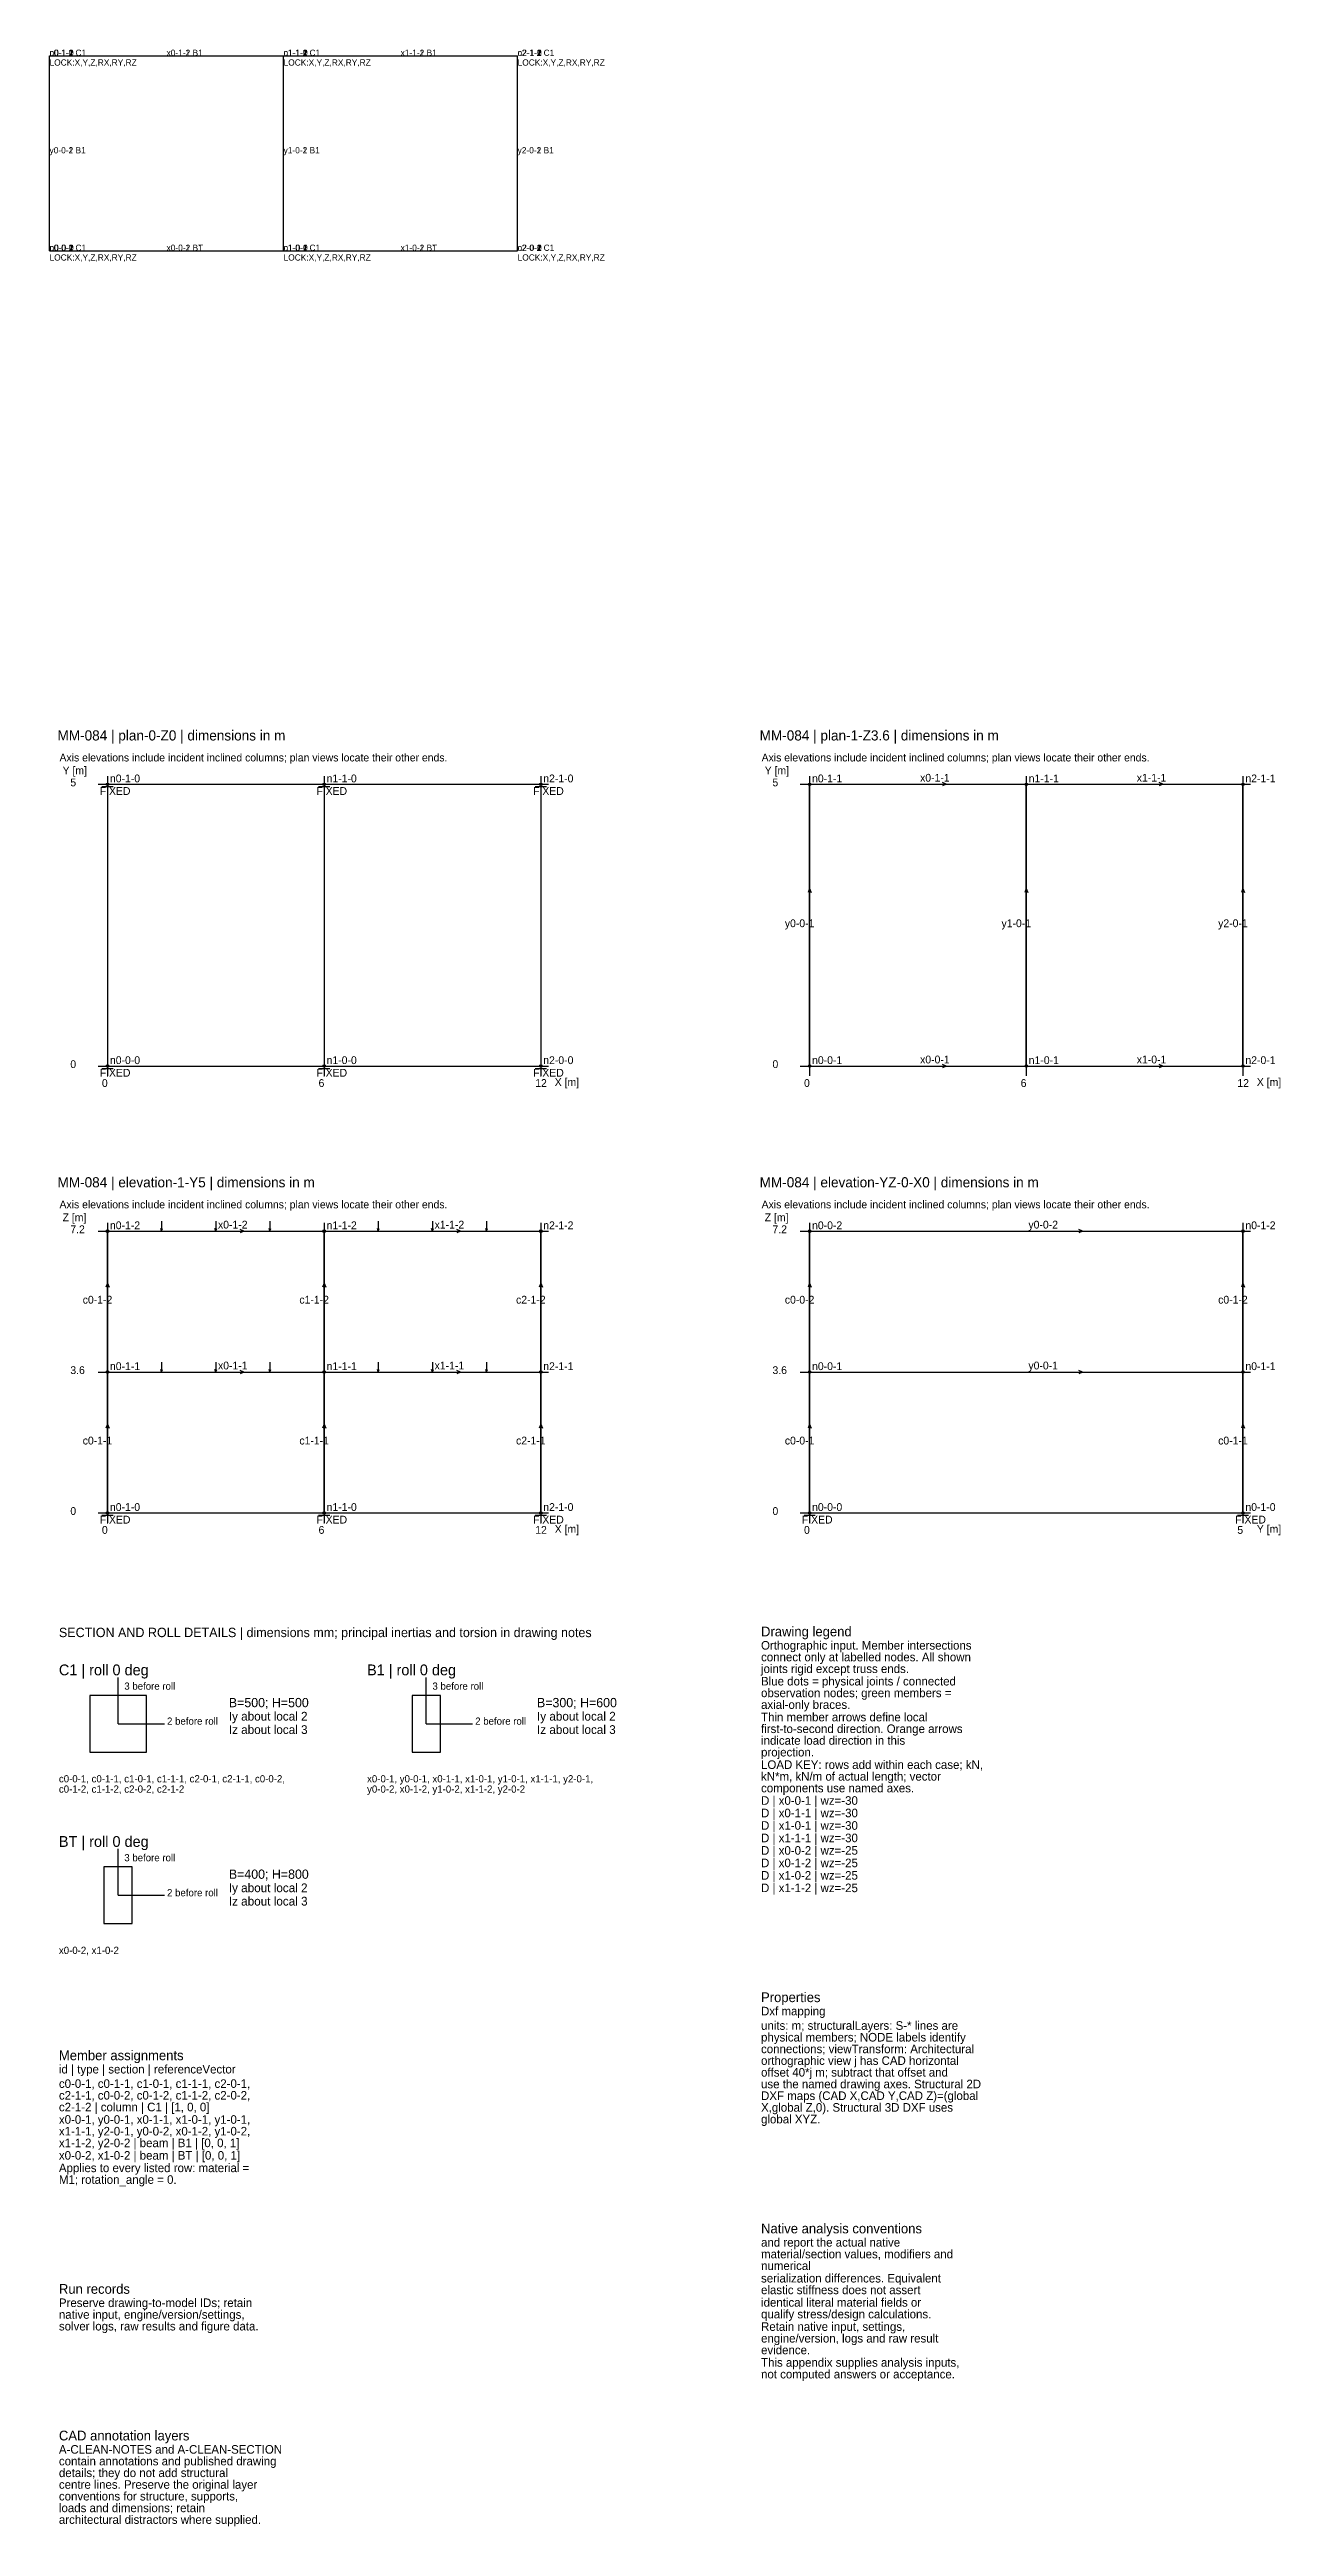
# Model space of a CAD drawing. Extents: x 0 to 67.6, y -59.8 to 5.2.
# Drawn here: x 0 to 31.6, y -58.4 to 5.2 of the extents above; entities that cross this region are included whole.
import ezdxf

# ---------------------------------------------------------------- set-up
doc = ezdxf.new("R2010")
doc.units = 0

msp = doc.modelspace()

# ---------------------------------------------------------------- linework, layer by layer
at = {"layer": 'A-CLEAN-SECTION'}
for p, q in [((1.24686, -13.68038), (12.79204, -13.68038)), ((1.34207, -13.73988), (1.62772, -13.73988)), ((1.4849, -13.46788), (1.4849, -21.16038)), ((6.89646, -13.73988), (7.18211, -13.73988)), ((7.03928, -13.46788), (7.03928, -21.16038)), ((12.45084, -13.73988), (12.73649, -13.73988)), ((12.59367, -13.46788), (12.59367, -21.16038)), ((19.24686, -13.68038), (30.79204, -13.68038)), ((19.4849, -13.46788), (19.4849, -21.16038)), ((19.4849, -20.90538), (19.4849, -13.68038)), ((19.4849, -13.68038), (25.03928, -13.68038)), ((22.98416, -13.68038), (22.88894, -13.63788)), ((22.98416, -13.68038), (22.88894, -13.72288)), ((25.03928, -13.46788), (25.03928, -21.16038)), ((25.03928, -20.90538), (25.03928, -13.68038)), ((25.03928, -13.68038), (30.59367, -13.68038)), ((28.53855, -13.68038), (28.44333, -13.63788)), ((28.53855, -13.68038), (28.44333, -13.72288)), ((30.59367, -13.46788), (30.59367, -21.16038)), ((30.59367, -20.90538), (30.59367, -13.68038)), ((19.4849, -16.35363), (19.44522, -16.45563)), ((19.4849, -16.35363), (19.52458, -16.45563)), ((25.03928, -16.35363), (24.99961, -16.45563)), ((25.03928, -16.35363), (25.07896, -16.45563)), ((30.59367, -16.35363), (30.55399, -16.45563)), ((30.59367, -16.35363), (30.63335, -16.45563)), ((1.24686, -20.90538), (12.79204, -20.90538)), ((19.24686, -20.90538), (30.79204, -20.90538)), ((19.4849, -20.90538), (25.03928, -20.90538)), ((22.98416, -20.90538), (22.88894, -20.86288)), ((22.98416, -20.90538), (22.88894, -20.94788)), ((25.03928, -20.90538), (30.59367, -20.90538)), ((28.53855, -20.90538), (28.44333, -20.86288)), ((28.53855, -20.90538), (28.44333, -20.94788)), ((1.34207, -20.96488), (1.62772, -20.96488)), ((6.89646, -20.96488), (7.18211, -20.96488)), ((12.45084, -20.96488), (12.73649, -20.96488)), ((1.24686, -25.14038), (12.79204, -25.14038)), ((1.4849, -24.92788), (1.4849, -32.62038)), ((1.4849, -28.75288), (1.4849, -25.14038)), ((1.4849, -25.14038), (7.03928, -25.14038)), ((2.87349, -25.14038), (2.84969, -25.07238)), ((2.87349, -24.88538), (2.87349, -25.14038)), ((2.87349, -25.14038), (2.8973, -25.07238)), ((4.2621, -25.14038), (4.23829, -25.07238)), ((4.2621, -24.88538), (4.2621, -25.14038)), ((4.2621, -25.14038), (4.2859, -25.07238)), ((4.98416, -25.14038), (4.88894, -25.09788)), ((4.98416, -25.14038), (4.88894, -25.18288)), ((5.65069, -25.14038), (5.62688, -25.07238)), ((5.65069, -24.88538), (5.65069, -25.14038)), ((5.65069, -25.14038), (5.67449, -25.07238)), ((7.03928, -24.92788), (7.03928, -32.62038)), ((7.03928, -28.75288), (7.03928, -25.14038)), ((7.03928, -25.14038), (12.59367, -25.14038)), ((8.42788, -25.14038), (8.40408, -25.07238)), ((8.42788, -24.88538), (8.42788, -25.14038)), ((8.42788, -25.14038), (8.45169, -25.07238)), ((9.81648, -25.14038), (9.79267, -25.07238)), ((9.81648, -24.88538), (9.81648, -25.14038)), ((9.81648, -25.14038), (9.84028, -25.07238)), ((10.53855, -25.14038), (10.44333, -25.09788)), ((10.53855, -25.14038), (10.44333, -25.18288)), ((11.20507, -25.14038), (11.18127, -25.07238)), ((11.20507, -24.88538), (11.20507, -25.14038)), ((11.20507, -25.14038), (11.22887, -25.07238)), ((12.59367, -24.92788), (12.59367, -32.62038)), ((12.59367, -28.75288), (12.59367, -25.14038)), ((19.24686, -25.14038), (30.79204, -25.14038)), ((19.4849, -24.92788), (19.4849, -32.62038)), ((19.4849, -28.75288), (19.4849, -25.14038)), ((19.4849, -25.14038), (30.59367, -25.14038)), ((26.48342, -25.14038), (26.38821, -25.09788)), ((26.48342, -25.14038), (26.38821, -25.18288)), ((30.59367, -24.92788), (30.59367, -32.62038)), ((30.59367, -28.75288), (30.59367, -25.14038)), ((1.4849, -26.477), (1.44522, -26.579)), ((1.4849, -26.477), (1.52458, -26.579)), ((7.03928, -26.477), (6.99961, -26.579)), ((7.03928, -26.477), (7.07896, -26.579)), ((12.59367, -26.477), (12.55399, -26.579)), ((12.59367, -26.477), (12.63335, -26.579)), ((19.4849, -26.477), (19.44522, -26.579)), ((19.4849, -26.477), (19.52458, -26.579)), ((30.59367, -26.477), (30.55399, -26.579)), ((30.59367, -26.477), (30.63335, -26.579)), ((2.87349, -28.49788), (2.87349, -28.75288)), ((4.2621, -28.49788), (4.2621, -28.75288)), ((5.65069, -28.49788), (5.65069, -28.75288)), ((8.42788, -28.49788), (8.42788, -28.75288)), ((9.81648, -28.49788), (9.81648, -28.75288)), ((11.20507, -28.49788), (11.20507, -28.75288)), ((1.24686, -28.75288), (12.79204, -28.75288)), ((1.4849, -32.36538), (1.4849, -28.75288)), ((1.4849, -28.75288), (7.03928, -28.75288)), ((2.87349, -28.75288), (2.84969, -28.68488)), ((2.87349, -28.75288), (2.8973, -28.68488)), ((4.2621, -28.75288), (4.23829, -28.68488)), ((4.2621, -28.75288), (4.2859, -28.68488)), ((4.98416, -28.75288), (4.88894, -28.71038)), ((4.98416, -28.75288), (4.88894, -28.79538)), ((5.65069, -28.75288), (5.62688, -28.68488)), ((5.65069, -28.75288), (5.67449, -28.68488)), ((7.03928, -32.36538), (7.03928, -28.75288)), ((7.03928, -28.75288), (12.59367, -28.75288)), ((8.42788, -28.75288), (8.40408, -28.68488)), ((8.42788, -28.75288), (8.45169, -28.68488)), ((9.81648, -28.75288), (9.79267, -28.68488)), ((9.81648, -28.75288), (9.84028, -28.68488)), ((10.53855, -28.75288), (10.44333, -28.71038)), ((10.53855, -28.75288), (10.44333, -28.79538)), ((11.20507, -28.75288), (11.18127, -28.68488)), ((11.20507, -28.75288), (11.22887, -28.68488)), ((12.59367, -32.36538), (12.59367, -28.75288)), ((19.24686, -28.75288), (30.79204, -28.75288)), ((19.4849, -32.36538), (19.4849, -28.75288)), ((19.4849, -28.75288), (30.59367, -28.75288)), ((26.48342, -28.75288), (26.38821, -28.71038)), ((26.48342, -28.75288), (26.38821, -28.79538)), ((30.59367, -32.36538), (30.59367, -28.75288)), ((1.4849, -30.0895), (1.44522, -30.1915)), ((1.4849, -30.0895), (1.52458, -30.1915)), ((7.03928, -30.0895), (6.99961, -30.1915)), ((7.03928, -30.0895), (7.07896, -30.1915)), ((12.59367, -30.0895), (12.55399, -30.1915)), ((12.59367, -30.0895), (12.63335, -30.1915)), ((19.4849, -30.0895), (19.44522, -30.1915)), ((19.4849, -30.0895), (19.52458, -30.1915)), ((30.59367, -30.0895), (30.55399, -30.1915)), ((30.59367, -30.0895), (30.63335, -30.1915)), ((1.24686, -32.36538), (12.79204, -32.36538)), ((19.24686, -32.36538), (30.79204, -32.36538)), ((1.34207, -32.42488), (1.62772, -32.42488)), ((6.89646, -32.42488), (7.18211, -32.42488)), ((12.45084, -32.42488), (12.73649, -32.42488)), ((19.34207, -32.42488), (19.62772, -32.42488)), ((30.45084, -32.42488), (30.73649, -32.42488)), ((1.758, -37.77), (1.758, -36.582)), ((9.658, -37.77), (9.658, -36.582)), ((2.484, -37.044), (1.032, -37.044)), ((1.032, -37.044), (1.032, -38.496)), ((2.484, -38.496), (2.484, -37.044)), ((10.021, -37.044), (9.295, -37.044)), ((9.295, -37.044), (9.295, -38.496)), ((10.021, -38.496), (10.021, -37.044)), ((1.758, -37.77), (2.946, -37.77)), ((9.658, -37.77), (10.846, -37.77)), ((1.032, -38.496), (2.484, -38.496)), ((9.295, -38.496), (10.021, -38.496)), ((1.758, -42.17), (1.758, -40.982)), ((2.121, -41.444), (1.395, -41.444)), ((1.395, -41.444), (1.395, -42.896)), ((2.121, -42.896), (2.121, -41.444)), ((1.758, -42.17), (2.946, -42.17)), ((1.395, -42.896), (2.121, -42.896))]:
    msp.add_line(p, q, dxfattribs=at)
for centre in [(1.4849, -13.68038), (7.03928, -13.68038), (12.59367, -13.68038), (19.4849, -13.68038), (25.03928, -13.68038), (30.59367, -13.68038), (1.4849, -20.90538), (7.03928, -20.90538), (12.59367, -20.90538), (19.4849, -20.90538), (25.03928, -20.90538), (30.59367, -20.90538), (1.4849, -25.14038), (7.03928, -25.14038), (12.59367, -25.14038), (19.4849, -25.14038), (30.59367, -25.14038), (1.4849, -28.75288), (7.03928, -28.75288), (12.59367, -28.75288), (19.4849, -28.75288), (30.59367, -28.75288), (1.4849, -32.36538), (7.03928, -32.36538), (12.59367, -32.36538), (19.4849, -32.36538), (30.59367, -32.36538)]:
    msp.add_circle(centre, 0.03174, dxfattribs=at)
at = {"layer": 'S-BEAM'}
for p, q in [((0, 0, 3.6), (0, 5, 3.6)), ((0, 5, 3.6), (6, 5, 3.6)), ((0, 0, 7.2), (0, 5, 7.2)), ((0, 5, 7.2), (6, 5, 7.2)), ((6, 0, 3.6), (6, 5, 3.6)), ((6, 5, 3.6), (12, 5, 3.6)), ((6, 0, 7.2), (6, 5, 7.2)), ((6, 5, 7.2), (12, 5, 7.2)), ((12, 0, 3.6), (12, 5, 3.6)), ((12, 0, 7.2), (12, 5, 7.2)), ((0, 0, 3.6), (6, 0, 3.6)), ((0, 0, 7.2), (6, 0, 7.2)), ((6, 0, 3.6), (12, 0, 3.6)), ((6, 0, 7.2), (12, 0, 7.2))]:
    msp.add_line(p, q, dxfattribs=at)
at = {"layer": 'S-COLUMN'}
for p, q in [((0, 5), (0, 5, 3.6)), ((0, 5, 3.6), (0, 5, 7.2)), ((6, 5), (6, 5, 3.6)), ((6, 5, 3.6), (6, 5, 7.2)), ((12, 5), (12, 5, 3.6)), ((12, 5, 3.6), (12, 5, 7.2)), ((0, 0), (0, 0, 3.6)), ((0, 0, 3.6), (0, 0, 7.2)), ((6, 0), (6, 0, 3.6)), ((12, 0), (12, 0, 3.6)), ((12, 0, 3.6), (12, 0, 7.2))]:
    msp.add_line(p, q, dxfattribs=at)

# ---------------------------------------------------------------- texts
at = {"layer": 'A-CLEAN-NOTES'}
for s, height, p in [('Dxf mapping', 0.22, (18.24, -45.25)), ('Properties', 0.25, (18.24, -44.91)), ('physical members; NODE labels identify', 0.22, (18.24, -45.92)), ('units: m; structuralLayers: S-* lines are', 0.22, (18.24, -45.62)), ('Member assignments', 0.25, (0.24, -46.4)), ('orthographic view j has CAD horizontal', 0.22, (18.24, -46.52)), ('connections; viewTransform: Architectural', 0.22, (18.24, -46.22)), ('c0-0-1, c0-1-1, c1-0-1, c1-1-1, c2-0-1,', 0.22, (0.24, -47.11)), ('id | type | section | referenceVector', 0.22, (0.24, -46.74)), ('offset 40*j m; subtract that offset and', 0.22, (18.24, -46.82)), ('use the named drawing axes. Structural 2D', 0.22, (18.24, -47.12)), ('c2-1-1, c0-0-2, c0-1-2, c1-1-2, c2-0-2,', 0.22, (0.24, -47.41)), ('c2-1-2 | column | C1 | [1, 0, 0]', 0.22, (0.24, -47.71)), ('X,global Z,0). Structural 3D DXF uses', 0.22, (18.24, -47.72)), ('DXF maps (CAD X,CAD Y,CAD Z)=(global', 0.22, (18.24, -47.42)), ('x0-0-1, y0-0-1, x0-1-1, x1-0-1, y1-0-1,', 0.22, (0.24, -48.03)), ('x1-1-1, y2-0-1, y0-0-2, x0-1-2, y1-0-2,', 0.22, (0.24, -48.33)), ('global XYZ.', 0.22, (18.24, -48.02)), ('x1-1-2, y2-0-2 | beam | B1 | [0, 0, 1]', 0.22, (0.24, -48.63)), ('x0-0-2, x1-0-2 | beam | BT | [0, 0, 1]', 0.22, (0.24, -48.95)), ('Applies to every listed row: material =', 0.22, (0.24, -49.27)), ('M1; rotation_angle = 0.', 0.22, (0.24, -49.57)), ('Native analysis conventions', 0.25, (18.24, -50.84)), ('and report the actual native', 0.22, (18.24, -51.18)), ('material/section values, modifiers and', 0.22, (18.24, -51.48)), ('serialization differences. Equivalent', 0.22, (18.24, -52.1)), ('numerical', 0.22, (18.24, -51.78)), ('Preserve drawing-to-model IDs; retain', 0.22, (0.24, -52.73)), ('Run records', 0.25, (0.24, -52.39)), ('elastic stiffness does not assert', 0.22, (18.24, -52.4)), ('identical literal material fields or', 0.22, (18.24, -52.72)), ('solver logs, raw results and figure data.', 0.22, (0.24, -53.33)), ('native input, engine/version/settings,', 0.22, (0.24, -53.03)), ('qualify stress/design calculations.', 0.22, (18.24, -53.02)), ('Retain native input, settings,', 0.22, (18.24, -53.34)), ('engine/version, logs and raw result', 0.22, (18.24, -53.64)), ('evidence.', 0.22, (18.24, -53.94)), ('This appendix supplies analysis inputs,', 0.22, (18.24, -54.26)), ('not computed answers or acceptance.', 0.22, (18.24, -54.56)), ('CAD annotation layers', 0.25, (0.24, -56.15)), ('A-CLEAN-NOTES and A-CLEAN-SECTION', 0.22, (0.24, -56.49)), ('details; they do not add structural', 0.22, (0.24, -57.09)), ('contain annotations and published drawing', 0.22, (0.24, -56.79)), ('centre lines. Preserve the original layer', 0.22, (0.24, -57.39)), ('conventions for structure, supports,', 0.22, (0.24, -57.69)), ('loads and dimensions; retain', 0.22, (0.24, -57.99)), ('architectural distractors where supplied.', 0.22, (0.24, -58.29))]:
    msp.add_text(s, height=height, dxfattribs=at).set_placement(p)
at = {"layer": 'A-CLEAN-SECTION'}
for s, height, p in [('MM-084 | plan-0-Z0 | dimensions in m', 0.26, (0.204, -12.556)), ('MM-084 | plan-1-Z3.6 | dimensions in m', 0.26, (18.204, -12.556)), ('Axis elevations include incident inclined columns; plan views locate their other ends.', 0.2, (0.255, -13.09388)), ('Y [m]', 0.2, (0.33435, -13.42538)), ('Axis elevations include incident inclined columns; plan views locate their other ends.', 0.2, (18.255, -13.09388)), ('Y [m]', 0.2, (18.33435, -13.42538)), ('5', 0.2, (0.53272, -13.73138)), ('FIXED', 0.2, (1.28653, -13.95238)), ('n0-1-0', 0.2, (1.54838, -13.62938)), ('FIXED', 0.2, (6.84091, -13.95238)), ('n1-1-0', 0.2, (7.10276, -13.62938)), ('FIXED', 0.2, (12.39529, -13.95238)), ('n2-1-0', 0.2, (12.65715, -13.62938)), ('5', 0.2, (18.53272, -13.73138)), ('n0-1-1', 0.2, (19.54838, -13.62938)), ('x0-1-1', 0.2, (22.31763, -13.61238)), ('n1-1-1', 0.2, (25.10276, -13.62938)), ('x1-1-1', 0.2, (27.87202, -13.61238)), ('n2-1-1', 0.2, (30.65715, -13.62938)), ('y0-0-1', 0.2, (18.85011, -17.34388)), ('y1-0-1', 0.2, (24.4045, -17.34388)), ('y2-0-1', 0.2, (29.95888, -17.34388)), ('0', 0.2, (0.53272, -20.95638)), ('n0-0-0', 0.2, (1.54838, -20.85438)), ('n1-0-0', 0.2, (7.10276, -20.85438)), ('n2-0-0', 0.2, (12.65715, -20.85438)), ('0', 0.2, (18.53272, -20.95638)), ('n0-0-1', 0.2, (19.54838, -20.85438)), ('x0-0-1', 0.2, (22.31763, -20.83738)), ('n1-0-1', 0.2, (25.10276, -20.85438)), ('x1-0-1', 0.2, (27.87202, -20.83738)), ('n2-0-1', 0.2, (30.65715, -20.85438)), ('FIXED', 0.2, (1.28653, -21.17738)), ('0', 0.2, (1.34207, -21.44088)), ('FIXED', 0.2, (6.84091, -21.17738)), ('6', 0.2, (6.89646, -21.44088)), ('FIXED', 0.2, (12.39529, -21.17738)), ('12', 0.2, (12.45084, -21.44088)), ('X [m]', 0.2, (12.95074, -21.41538)), ('0', 0.2, (19.34207, -21.44088)), ('6', 0.2, (24.89646, -21.44088)), ('12', 0.2, (30.45084, -21.44088)), ('X [m]', 0.2, (30.95074, -21.41538)), ('MM-084 | elevation-1-Y5 | dimensions in m', 0.26, (0.204, -24.016)), ('MM-084 | elevation-YZ-0-X0 | dimensions in m', 0.26, (18.204, -24.016)), ('Axis elevations include incident inclined columns; plan views locate their other ends.', 0.2, (0.255, -24.55388)), ('Z [m]', 0.2, (0.33435, -24.88538)), ('Axis elevations include incident inclined columns; plan views locate their other ends.', 0.2, (18.255, -24.55388)), ('Z [m]', 0.2, (18.33435, -24.88538)), ('7.2', 0.2, (0.53272, -25.19138)), ('n0-1-2', 0.2, (1.54838, -25.08938)), ('x0-1-2', 0.2, (4.31763, -25.07238)), ('n1-1-2', 0.2, (7.10276, -25.08938)), ('x1-1-2', 0.2, (9.87202, -25.07238)), ('n2-1-2', 0.2, (12.65715, -25.08938)), ('7.2', 0.2, (18.53272, -25.19138)), ('n0-0-2', 0.2, (19.54838, -25.08938)), ('y0-0-2', 0.2, (25.09483, -25.07238)), ('n0-1-2', 0.2, (30.65715, -25.08938)), ('c0-1-2', 0.2, (0.85011, -26.99763)), ('c1-1-2', 0.2, (6.4045, -26.99763)), ('c2-1-2', 0.2, (11.95888, -26.99763)), ('c0-0-2', 0.2, (18.85011, -26.99763)), ('c0-1-2', 0.2, (29.95888, -26.99763)), ('n0-1-1', 0.2, (1.54838, -28.70188)), ('x0-1-1', 0.2, (4.31763, -28.68488)), ('n1-1-1', 0.2, (7.10276, -28.70188)), ('x1-1-1', 0.2, (9.87202, -28.68488)), ('n2-1-1', 0.2, (12.65715, -28.70188)), ('n0-0-1', 0.2, (19.54838, -28.70188)), ('y0-0-1', 0.2, (25.09483, -28.68488)), ('n0-1-1', 0.2, (30.65715, -28.70188)), ('3.6', 0.2, (0.53272, -28.80388)), ('3.6', 0.2, (18.53272, -28.80388)), ('c0-1-1', 0.2, (0.85011, -30.61013)), ('c1-1-1', 0.2, (6.4045, -30.61013)), ('c2-1-1', 0.2, (11.95888, -30.61013)), ('c0-0-1', 0.2, (18.85011, -30.61013)), ('c0-1-1', 0.2, (29.95888, -30.61013)), ('0', 0.2, (0.53272, -32.41638)), ('n0-1-0', 0.2, (1.54838, -32.31438)), ('n1-1-0', 0.2, (7.10276, -32.31438)), ('n2-1-0', 0.2, (12.65715, -32.31438)), ('0', 0.2, (18.53272, -32.41638)), ('n0-0-0', 0.2, (19.54838, -32.31438)), ('n0-1-0', 0.2, (30.65715, -32.31438)), ('FIXED', 0.2, (1.28653, -32.63738)), ('0', 0.2, (1.34207, -32.90088)), ('FIXED', 0.2, (6.84091, -32.63738)), ('6', 0.2, (6.89646, -32.90088)), ('FIXED', 0.2, (12.39529, -32.63738)), ('12', 0.2, (12.45084, -32.90088)), ('X [m]', 0.2, (12.95074, -32.87538)), ('FIXED', 0.2, (19.28653, -32.63738)), ('0', 0.2, (19.34207, -32.90088)), ('FIXED', 0.2, (30.39529, -32.63738)), ('5', 0.2, (30.45084, -32.90088)), ('Y [m]', 0.2, (30.95074, -32.87538)), ('SECTION AND ROLL DETAILS | dimensions mm; principal inertias and torsion in drawing notes', 0.24, (0.24, -35.55)), ('Drawing legend', 0.25, (18.24, -35.53)), ('connect only at labelled nodes. All shown', 0.22, (18.24, -36.17)), ('Orthographic input. Member intersections', 0.22, (18.24, -35.87)), ('C1 | roll 0 deg', 0.2772, (0.24, -36.5292)), ('3 before roll', 0.1848, (1.9164, -36.8988)), ('B1 | roll 0 deg', 0.2772, (8.14, -36.5292)), ('3 before roll', 0.1848, (9.8164, -36.8988)), ('joints rigid except truss ends.', 0.22, (18.24, -36.47)), ('Blue dots = physical joints / connected', 0.22, (18.24, -36.79)), ('B=500; H=500', 0.2376, (4.596, -37.3476)), ('Iy about local 2', 0.2244, (4.596, -37.6908)), ('B=300; H=600', 0.2376, (12.496, -37.3476)), ('Iy about local 2', 0.2244, (12.496, -37.6908)), ('observation nodes; green members =', 0.22, (18.24, -37.09)), ('axial-only braces.', 0.22, (18.24, -37.39)), ('2 before roll', 0.1848, (3.012, -37.7964)), ('Iz about local 3', 0.2244, (4.596, -38.034)), ('2 before roll', 0.1848, (10.912, -37.7964)), ('Iz about local 3', 0.2244, (12.496, -38.034)), ('first-to-second direction. Orange arrows', 0.22, (18.24, -38.01)), ('Thin member arrows define local', 0.22, (18.24, -37.71)), ('indicate load direction in this', 0.22, (18.24, -38.31)), ('projection.', 0.22, (18.24, -38.61)), ('LOAD KEY: rows add within each case; kN,', 0.22, (18.24, -38.93)), ('c0-0-1, c0-1-1, c1-0-1, c1-1-1, c2-0-1, c2-1-1, c0-0-2,', 0.1848, (0.24, -39.2748)), ('c0-1-2, c1-1-2, c2-0-2, c2-1-2', 0.1848, (0.24, -39.5388)), ('y0-0-2, x0-1-2, y1-0-2, x1-1-2, y2-0-2', 0.1848, (8.14, -39.5388)), ('x0-0-1, y0-0-1, x0-1-1, x1-0-1, y1-0-1, x1-1-1, y2-0-1,', 0.1848, (8.14, -39.2748)), ('components use named axes.', 0.22, (18.24, -39.53)), ('kN*m, kN/m of actual length; vector', 0.22, (18.24, -39.23)), ('D | x0-0-1 | wz=-30', 0.22, (18.24, -39.85)), ('D | x0-1-1 | wz=-30', 0.22, (18.24, -40.17)), ('BT | roll 0 deg', 0.2772, (0.24, -40.9292)), ('D | x1-0-1 | wz=-30', 0.22, (18.24, -40.49)), ('D | x1-1-1 | wz=-30', 0.22, (18.24, -40.81)), ('3 before roll', 0.1848, (1.9164, -41.2988)), ('D | x0-0-2 | wz=-25', 0.22, (18.24, -41.13)), ('D | x0-1-2 | wz=-25', 0.22, (18.24, -41.45)), ('B=400; H=800', 0.2376, (4.596, -41.7476)), ('Iy about local 2', 0.2244, (4.596, -42.0908)), ('D | x1-0-2 | wz=-25', 0.22, (18.24, -41.77)), ('D | x1-1-2 | wz=-25', 0.22, (18.24, -42.09)), ('2 before roll', 0.1848, (3.012, -42.1964)), ('Iz about local 3', 0.2244, (4.596, -42.434)), ('x0-0-2, x1-0-2', 0.1848, (0.24, -43.6748))]:
    msp.add_text(s, height=height, dxfattribs=at).set_placement(p)
at = {"layer": 'ANNOTATION'}
for s, p in [('c0-1-1 C1', (0, 5, 1.8)), ('c0-1-2 C1', (0, 5, 5.4)), ('x0-1-1 B1', (3, 5, 3.6)), ('x0-1-2 B1', (3, 5, 7.2)), ('c1-1-1 C1', (6, 5, 1.8)), ('c1-1-2 C1', (6, 5, 5.4)), ('x1-1-2 B1', (9, 5, 7.2)), ('x1-1-1 B1', (9, 5, 3.6)), ('c2-1-1 C1', (12, 5, 1.8)), ('c2-1-2 C1', (12, 5, 5.4)), ('y0-0-1 B1', (0, 2.5, 3.6)), ('y0-0-2 B1', (0, 2.5, 7.2)), ('y1-0-1 B1', (6, 2.5, 3.6)), ('y1-0-2 B1', (6, 2.5, 7.2)), ('y2-0-1 B1', (12, 2.5, 3.6)), ('y2-0-2 B1', (12, 2.5, 7.2)), ('c0-0-1 C1', (0, 0, 1.8)), ('c0-0-2 C1', (0, 0, 5.4)), ('x0-0-1 B1', (3, 0, 3.6)), ('x0-0-2 BT', (3, 0, 7.2)), ('c1-0-1 C1', (6, 0, 1.8)), ('x1-0-1 B1', (9, 0, 3.6)), ('x1-0-2 BT', (9, 0, 7.2)), ('c2-0-1 C1', (12, 0, 1.8)), ('c2-0-2 C1', (12, 0, 5.4))]:
    msp.add_text(s, height=0.16, dxfattribs=at).set_placement(p)
at = {"layer": 'NODE'}
for s, p in [('n0-1-0', (0, 5)), ('n0-1-1', (0, 5, 3.6)), ('n0-1-2', (0, 5, 7.2)), ('n1-1-0', (6, 5)), ('n1-1-2', (6, 5, 7.2)), ('n1-1-1', (6, 5, 3.6)), ('n2-1-0', (12, 5)), ('n2-1-1', (12, 5, 3.6)), ('n2-1-2', (12, 5, 7.2)), ('n0-0-0', (0, 0)), ('n0-0-1', (0, 0, 3.6)), ('n0-0-2', (0, 0, 7.2)), ('n1-0-0', (6, 0)), ('n1-0-1', (6, 0, 3.6)), ('n1-0-2', (6, 0, 7.2)), ('n2-0-0', (12, 0)), ('n2-0-1', (12, 0, 3.6)), ('n2-0-2', (12, 0, 7.2))]:
    msp.add_text(s, height=0.16, dxfattribs=at).set_placement(p)
at = {"layer": 'SUPPORT'}
for p in [(0, 4.75), (6, 4.75), (12, 4.75), (0, -0.25), (6, -0.25), (12, -0.25)]:
    msp.add_text('LOCK:X,Y,Z,RX,RY,RZ', height=0.16, dxfattribs=at).set_placement(p)

doc.saveas('drawing.dxf')
